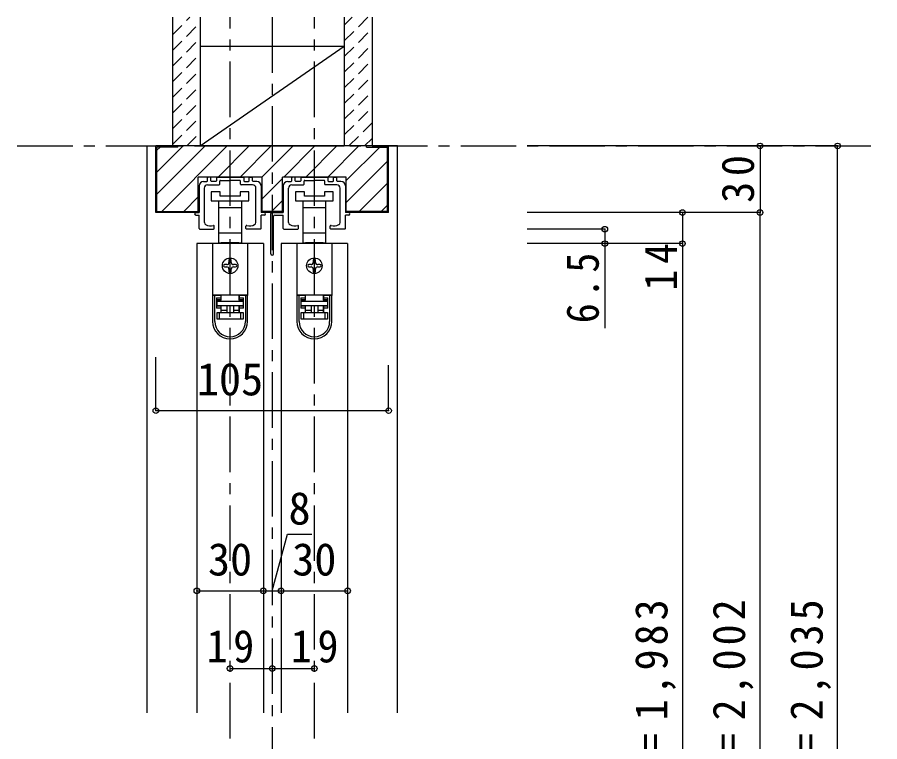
# Model space of a CAD drawing. Units: millimetres, scale not verified. Extents: x -973 to 977, y -718 to 696.
# Drawn here: x 141.7 to 530.7, y -329 to -2.5 of the extents above; entities that cross this region are included whole.
import ezdxf
from ezdxf.enums import TextEntityAlignment as Align

# ---------------------------------------------------------------- set-up
doc = ezdxf.new("R2010")
doc.units = ezdxf.units.MM
doc.header["$LTSCALE"] = 5
doc.header["$PDMODE"] = 32
doc.header["$PDSIZE"] = 2.5
doc.linetypes.add('CHAIN1', pattern=[8, 5, -1, 1, -1])
doc.linetypes.add('DASHED1', pattern=[1.8, 1.2, -0.6])
for name, color, linetype in [('0-1_通り芯', 4, 'CHAIN1'), ('0-2_柱', 3, 'Continuous'), ('0-3_仕上げ', 2, 'Continuous'), ('0-4_枠', 3, 'Continuous'), ('0-6_扉', 6, 'Continuous'), ('0-7_金物', 7, 'Continuous'), ('0-B_寸法', 7, 'Continuous'), ('0-C_ハッチ', 4, 'DASHED1')]:
    doc.layers.add(name, color=color, linetype=linetype)
doc.styles.add('ＭＳ ゴシック', font='')
doc.styles.get('ＭＳ ゴシック').set_extended_font_data('MS Gothic')

# ---------------------------------------------------------------- blocks, each defined once
blk = doc.blocks.new('下荷重(戸車)')
at = {"layer": '0-7_金物'}
for p, q in [((8.5, 37.107), (4.5, 37.107)), ((5.25, 30.107), (5.25, 33.107)), ((-5.25, 30.107), (0, 30.107)), ((0, 30.107), (5.25, 30.107)), ((5.25, 18.507), (5.25, 30.107)), ((0, 18.507), (-5.25, 18.507)), ((-5.25, 18.507), (-5.25, 14.107)), ((5.25, 18.507), (0, 18.507)), ((5.25, 14.107), (5.25, 18.507)), ((7.9, 13.807), (-7.9, 13.807)), ((-7.9, 13.807), (-7.9, -9.493)), ((-5.25, 14.107), (-4, 14.107)), ((-4, 14.107), (-4, 13.807)), ((4, 14.107), (-4, 14.107)), ((4, 14.107), (5.25, 14.107)), ((4, 13.807), (4, 14.107)), ((7.9, 13.807), (7.9, -9.493)), ((-1.5, 4.307), (-2.5, 4.307)), ((-0.5, 6.307), (-0.5, 5.307)), ((0.5, 5.307), (0.5, 6.307)), ((2.5, 4.307), (1.5, 4.307)), ((-2.5, 3.307), (-1.5, 3.307)), ((-0.5, 2.307), (-0.5, 1.307)), ((0.5, 1.307), (0.5, 2.307)), ((1.5, 3.307), (2.5, 3.307)), ((7.9, -9.493), (-7.9, -9.493)), ((-7.9, -9.493), (-7.9, -9.593)), ((-6.9, -9.593), (-7.9, -9.593)), ((-7.9, -9.593), (-7.9, -21.293)), ((-4.2, -9.593), (-6.9, -9.593)), ((-6.9, -21.293), (-6.9, -9.593)), ((-6.1, -10.593), (-6.1, -15.293)), ((-6.1, -10.593), (-4.2, -10.593)), ((-4.9, -9.593), (-4.9, -9.493)), ((-4.2, -9.593), (-4.2, -10.593)), ((-4, -11.693), (-4, -9.493)), ((4, -9.493), (4, -11.693)), ((6.9, -9.593), (4.2, -9.593)), ((4.2, -10.593), (4.2, -9.593)), ((4.2, -11.593), (4.2, -10.593)), ((4.2, -10.593), (6.1, -10.593)), ((6.1, -11.593), (4.2, -11.593)), ((4.9, -9.493), (4.9, -9.593)), ((6.1, -15.293), (6.1, -10.593)), ((6.9, -9.593), (6.9, -21.293)), ((7.9, -9.593), (6.9, -9.593)), ((7.9, -9.493), (7.9, -9.593)), ((7.9, -21.293), (7.9, -9.593)), ((-6.1, -14.293), (-4.2, -14.293)), ((-4.2, -15.293), (-6.1, -15.293)), ((-5.9, -11.693), (-5.9, -12.193)), ((-4, -11.693), (-5.9, -11.693)), ((-5.9, -12.193), (5.9, -12.193)), ((-5.9, -14.193), (-5.9, -12.193)), ((5.9, -14.193), (-5.9, -14.193)), ((-4.2, -14.293), (-4.2, -15.293)), ((-4.2, -15.293), (-4.2, -17.193)), ((-4, -16.193), (-4, -14.193)), ((-1.5, -14.193), (-1.5, -17.193)), ((1.5, -14.193), (1.5, -17.193)), ((5.9, -11.693), (4, -11.693)), ((6.1, -15.293), (4.2, -15.293)), ((4.2, -17.193), (4.2, -15.293)), ((5.9, -12.193), (5.9, -11.693)), ((5.9, -12.193), (5.9, -14.193)), ((-5.9, -17.193), (-4.9, -17.193)), ((-4.9, -17.193), (4.9, -17.193)), ((-4.9, -17.193), (-4.9, -20.193)), ((1.5, -16.193), (4, -16.193)), ((4.9, -17.193), (5.9, -17.193)), ((5.9, -17.193), (5.9, -20.193)), ((4.9, -20.193), (-4.9, -20.193))]:
    blk.add_line(p, q, dxfattribs=at)
for points in [[(-8.5, 33.107), (0, 33.107), (8.5, 33.107), (8.5, 37.107)], [(4.5, 37.107), (4.5, 35.107), (-4.5, 35.107), (-4.5, 37.107), (-8.5, 37.107), (-8.5, 33.107)], [(-5.25, 33.107), (-5.25, 30.107), (-5.25, 18.507)], [(-4.2, -10.593), (-4.2, -11.593), (-6.1, -11.593)], [(4, -14.193), (4, -16.193), (4, -17.193)], [(4.2, -15.293), (4.2, -14.293), (6.1, -14.293)], [(-4.9, -20.193), (-5.9, -20.193), (-5.9, -17.193)], [(-4, -17.193), (-4, -16.193), (-1.5, -16.193)], [(5.9, -20.193), (4.9, -20.193), (4.9, -17.193)]]:
    blk.add_lwpolyline(points, dxfattribs=at)
blk.add_circle((0, 3.807), 3.5, dxfattribs=at)
for centre, radius, start, end in [((-2.5, 3.807), 0.5, 90, 180), ((-1.5, 5.307), 1, 270, 0), ((0, 6.307), 0.5, 90, 180), ((0, 6.307), 0.5, 0, 90), ((1.5, 5.307), 1, 180, 270), ((2.5, 3.807), 0.5, 0, 90), ((-2.5, 3.807), 0.5, 180, 270), ((-1.5, 2.307), 1, 0, 90), ((0, 1.307), 0.5, 180, 270), ((0, 1.307), 0.5, 270, 0), ((1.5, 2.307), 1, 90, 180), ((2.5, 3.807), 0.5, 270, 0), ((0, -21.293), 7.9, 180, 0), ((0, -21.293), 6.9, 180, 0)]:
    blk.add_arc(centre, radius, start, end, dxfattribs=at)
blk = doc.blocks.new('02')
at = {"layer": '0-B_寸法'}
for p, q in [((-10.15, 6.923), (-10.15, 8.323)), ((-8.95, 8.623), (-9.85, 8.623)), ((-8.65, 6.923), (-8.65, 8.323)), ((-6.15, 8.323), (-6.15, 6.923)), ((-5.85, 8.623), (5.85, 8.623)), ((6.15, 8.323), (6.15, 6.923)), ((8.65, 6.923), (8.65, 8.323)), ((8.95, 8.623), (9.85, 8.623)), ((10.15, 6.923), (10.15, 8.323)), ((-14, 4.623), (-14, -7.377)), ((-12, 6.623), (-10.45, 6.623)), ((-10.15, 5.123), (-4.95, 5.123)), ((-6.45, 6.623), (-8.35, 6.623)), ((-4.65, 5.423), (-4.65, 6.823)), ((-4.35, 7.123), (-0.3, 7.123)), ((0, 7.423), (-0.3, 7.123)), ((0, 7.423), (0.3, 7.123)), ((4.35, 7.123), (0.3, 7.123)), ((4.65, 5.423), (4.65, 6.823)), ((10.15, 5.123), (4.95, 5.123)), ((6.45, 6.623), (8.35, 6.623)), ((12, 6.623), (10.45, 6.623)), ((14, 4.623), (14, -7.377)), ((-11.6, -11.949), (-11.6, 3.623)), ((11.6, -11.949), (11.6, 3.623)), ((-15.4, -7.377), (-14, -7.377)), ((15.4, -7.377), (14, -7.377)), ((-15.4, -8.577), (-14, -8.577)), ((-14, -14.577), (-14, -8.577)), ((15.4, -8.577), (14, -8.577)), ((14, -14.577), (14, -8.577)), ((-13.7, -14.877), (-7.45, -14.877)), ((-7.15, -14.577), (-7.15, -13.502)), ((7.15, -14.577), (7.15, -13.502)), ((13.7, -14.877), (7.45, -14.877))]:
    blk.add_line(p, q, dxfattribs=at)
for centre, radius, start, end in [((-9.85, 8.323), 0.3, 90, 180), ((-8.95, 8.323), 0.3, 0, 90), ((-5.85, 8.323), 0.3, 90, 180), ((5.85, 8.323), 0.3, 0, 90), ((8.95, 8.323), 0.3, 90, 180), ((9.85, 8.323), 0.3, 0, 90), ((-12, 4.623), 2, 90, 180), ((-10.15, 3.623), 1.5, 90, 180), ((-10.45, 6.923), 0.3, 270, 0), ((-8.35, 6.923), 0.3, 180, 270), ((-6.45, 6.923), 0.3, 270, 0), ((-4.95, 5.423), 0.3, 270, 0), ((-4.35, 6.823), 0.3, 90, 180), ((4.35, 6.823), 0.3, 0, 90), ((4.95, 5.423), 0.3, 180, 270), ((6.45, 6.923), 0.3, 180, 270), ((8.35, 6.923), 0.3, 270, 0), ((10.45, 6.923), 0.3, 180, 270), ((10.15, 3.623), 1.5, 0, 90), ((12, 4.623), 2, 0, 90), ((-15.4, -7.977), 0.6, 90, 180), ((15.4, -7.977), 0.6, 0, 90), ((-15.4, -7.977), 0.6, 180, 270), ((15.4, -7.977), 0.6, 270, 0), ((-13.7, -14.577), 0.3, 180, 270), ((-10.6, -11.949), 1, 180, 243.25632), ((-8.8, -8.377), 5, 243.25632, 284.75682), ((-7.45, -13.502), 0.3, 0, 104.75682), ((-7.45, -14.577), 0.3, 270, 0), ((7.45, -13.502), 0.3, 75.24318, 180), ((7.45, -14.577), 0.3, 180, 270), ((8.8, -8.377), 5, 255.24318, 296.74368), ((10.6, -11.949), 1, 296.74368, 0), ((13.7, -14.577), 0.3, 270, 0)]:
    blk.add_arc(centre, radius, start, end, dxfattribs=at)
blk = doc.blocks.new('03')
at = {"layer": '0-B_寸法'}
for p, q in [((-9.229, 7.776), (-9.229, 9.176)), ((-8.029, 9.476), (-8.929, 9.476)), ((-7.729, 7.776), (-7.729, 9.176)), ((-5.229, 9.176), (-5.229, 7.776)), ((-4.929, 9.476), (6.771, 9.476)), ((-3.429, 7.976), (0.621, 7.976)), ((0.921, 8.276), (0.621, 7.976)), ((0.921, 8.276), (1.221, 7.976)), ((5.271, 7.976), (1.221, 7.976)), ((7.071, 9.176), (7.071, 7.776)), ((9.571, 7.776), (9.571, 9.176)), ((9.871, 9.476), (10.771, 9.476)), ((11.071, 7.776), (11.071, 9.176)), ((-13.079, 5.476), (-13.079, -6.524)), ((-11.079, 7.476), (-9.529, 7.476)), ((-10.679, -11.096), (-10.679, 4.476)), ((-9.229, 5.976), (-4.029, 5.976)), ((-5.529, 7.476), (-7.429, 7.476)), ((-3.729, 6.276), (-3.729, 7.676)), ((5.571, 6.276), (5.571, 7.676)), ((11.071, 5.976), (5.871, 5.976)), ((7.371, 7.476), (9.271, 7.476)), ((12.921, 7.476), (11.371, 7.476)), ((12.521, -11.096), (12.521, 4.476)), ((14.921, 5.476), (14.921, -6.524)), ((-18.679, -25.124), (-18.679, -7.024)), ((-18.179, -6.524), (-13.079, -6.524)), ((-16.979, -7.724), (-13.079, -7.724)), ((-13.079, -13.724), (-13.079, -7.724)), ((16.321, -6.524), (14.921, -6.524)), ((16.321, -7.724), (14.921, -7.724)), ((14.921, -13.724), (14.921, -7.724)), ((-17.479, -25.124), (-17.479, -8.224)), ((-12.779, -14.024), (-6.529, -14.024)), ((-6.229, -13.724), (-6.229, -12.649)), ((8.071, -13.724), (8.071, -12.649)), ((14.621, -14.024), (8.371, -14.024))]:
    blk.add_line(p, q, dxfattribs=at)
for centre, radius, start, end in [((-8.929, 9.176), 0.3, 90, 180), ((-8.029, 9.176), 0.3, 0, 90), ((-4.929, 9.176), 0.3, 90, 180), ((-3.429, 7.676), 0.3, 90, 180), ((5.271, 7.676), 0.3, 0, 90), ((6.771, 9.176), 0.3, 0, 90), ((9.871, 9.176), 0.3, 90, 180), ((10.771, 9.176), 0.3, 0, 90), ((-11.079, 5.476), 2, 90, 180), ((-9.229, 4.476), 1.5, 90, 180), ((-9.529, 7.776), 0.3, 270, 0), ((-7.429, 7.776), 0.3, 180, 270), ((-5.529, 7.776), 0.3, 270, 0), ((-4.029, 6.276), 0.3, 270, 0), ((5.871, 6.276), 0.3, 180, 270), ((7.371, 7.776), 0.3, 180, 270), ((9.271, 7.776), 0.3, 270, 0), ((11.371, 7.776), 0.3, 180, 270), ((11.071, 4.476), 1.5, 0, 90), ((12.921, 5.476), 2, 0, 90), ((-18.179, -7.024), 0.5, 90, 180), ((-16.979, -8.224), 0.5, 90, 180), ((16.321, -7.124), 0.6, 0, 90), ((16.321, -7.124), 0.6, 270, 0), ((-9.679, -11.096), 1, 180, 243.25632), ((11.521, -11.096), 1, 296.74368, 0), ((-12.779, -13.724), 0.3, 180, 270), ((-7.879, -7.524), 5, 243.25632, 284.75682), ((-6.529, -12.649), 0.3, 0, 104.75682), ((-6.529, -13.724), 0.3, 270, 0), ((8.371, -12.649), 0.3, 75.24318, 180), ((8.371, -13.724), 0.3, 180, 270), ((9.721, -7.524), 5, 255.24318, 296.74368), ((14.621, -13.724), 0.3, 270, 0), ((-18.079, -25.124), 0.6, 180, 0)]:
    blk.add_arc(centre, radius, start, end, dxfattribs=at)

msp = doc.modelspace()

# ---------------------------------------------------------------- linework, layer by layer
at = {"layer": '0-1_通り芯'}
for p, q in [((237.653, -567.5), (237.653, -2.5)), ((275.653, -567.5), (275.653, -2.5)), ((141.653, -60.5), (530.653, -60.5))]:
    msp.add_line(p, q, dxfattribs=at)
at = {"layer": '0-2_柱'}
for p, q in [((224.153, -15.5), (289.153, -15.5)), ((224.153, -60.5), (289.153, -60.5))]:
    msp.add_line(p, q, dxfattribs=at)
at = {"layer": '0-2_柱', "color": 7}
msp.add_line((224.153, -60.5), (289.153, -15.5), dxfattribs=at)
at = {"layer": '0-3_仕上げ'}
for p, q in [((211.653, -2.5), (211.653, -60.5)), ((224.153, -2.5), (224.153, -60.5)), ((289.153, -2.5), (289.153, -60.5)), ((301.653, -2.5), (301.653, -60.5))]:
    msp.add_line(p, q, dxfattribs=at)
at = {"layer": '0-4_枠', "color": 4}
for p, q in [((200.153, -60.5), (204.153, -60.5)), ((200.153, -60.5), (200.153, -316)), ((313.153, -60.5), (309.153, -60.5)), ((313.153, -316), (313.153, -60.5))]:
    msp.add_line(p, q, dxfattribs=at)
at = {"layer": '0-4_枠'}
for p, q in [((204.153, -90.5), (204.153, -60.5)), ((309.153, -60.5), (204.153, -60.5)), ((204.653, -90), (204.653, -61)), ((214.153, -61), (204.653, -61)), ((214.153, -61), (214.153, -60.5)), ((299.153, -61), (299.153, -60.5)), ((299.153, -61), (308.653, -61)), ((308.653, -90), (308.653, -61)), ((309.153, -90.5), (309.153, -60.5)), ((223.253, -90.5), (223.253, -74.5)), ((252.053, -74.5), (223.253, -74.5)), ((252.053, -90.5), (252.053, -74.5)), ((261.253, -90.5), (261.253, -74.5)), ((290.053, -74.5), (261.253, -74.5)), ((290.053, -90.5), (290.053, -74.5)), ((223.253, -90.5), (204.153, -90.5)), ((204.653, -90), (223.253, -90)), ((261.253, -90), (252.053, -90)), ((261.253, -90.5), (252.053, -90.5)), ((308.653, -90), (290.053, -90)), ((309.153, -90.5), (290.053, -90.5))]:
    msp.add_line(p, q, dxfattribs=at)
at = {"layer": '0-6_扉'}
for p, q in [((252.653, -104.5), (222.653, -104.5)), ((222.653, -104.5), (222.653, -316)), ((252.653, -104.5), (252.653, -316)), ((290.653, -104.5), (260.653, -104.5)), ((260.653, -104.5), (260.653, -316)), ((290.653, -104.5), (290.653, -316))]:
    msp.add_line(p, q, dxfattribs=at)
at = {"layer": '0-7_金物', "color": 4, "linetype": 'CHAIN1'}
msp.add_line((256.653, -2.5), (256.653, -567.5), dxfattribs=at)
at = {"layer": '0-B_寸法', "color": 4}
for p, q in [((511.653, -60.5), (371.653, -60.5)), ((476.653, -60.5), (476.653, -90.5)), ((511.653, -555.5), (511.653, -60.5)), ((476.653, -90.5), (371.653, -90.5)), ((441.653, -90.5), (441.653, -104.5)), ((476.653, -552.5), (476.653, -90.5)), ((406.653, -98), (371.653, -98)), ((406.653, -98), (406.653, -142.569)), ((441.653, -104.5), (371.653, -104.5)), ((441.653, -104.5), (441.653, -547.5)), ((204.153, -179.804), (204.153, -155.746)), ((309.153, -179.804), (309.153, -159.246)), ((204.153, -179.804), (309.153, -179.804)), ((222.653, -261), (290.653, -261)), ((237.653, -296), (256.653, -296)), ((256.653, -296), (275.653, -296))]:
    msp.add_line(p, q, dxfattribs=at)
msp.add_lwpolyline([(256.653, -261), (263.53, -235.514), (274.45, -235.514)], dxfattribs=at)
at = {"layer": '0-B_寸法'}
for p in [(476.653, -60.5), (511.653, -60.5), (441.653, -90.5), (476.653, -90.5), (406.653, -98), (406.653, -104.5), (441.653, -104.5), (204.153, -179.804), (309.153, -179.804), (222.653, -261), (252.653, -261), (260.653, -261), (290.653, -261), (237.653, -296), (256.653, -296), (275.653, -296)]:
    msp.add_point(p, dxfattribs=at)
at = {"layer": '0-C_ハッチ'}
for p, q in [((211.653, -10.395), (219.548, -2.5)), ((289.153, -6.032), (292.685, -2.5)), ((289.153, -13.103), (299.756, -2.5)), ((211.653, -17.466), (224.153, -4.966)), ((289.153, -20.174), (301.653, -7.674)), ((211.653, -24.537), (224.153, -12.037)), ((289.153, -27.246), (301.653, -14.746)), ((211.653, -31.608), (224.153, -19.108)), ((289.153, -34.317), (301.653, -21.817)), ((211.653, -38.679), (224.153, -26.179)), ((289.153, -41.388), (301.653, -28.888)), ((211.653, -45.751), (224.153, -33.251)), ((289.153, -48.459), (301.653, -35.959)), ((211.653, -52.822), (224.153, -40.322)), ((289.153, -55.53), (301.653, -43.03)), ((211.653, -59.893), (224.153, -47.393)), ((291.254, -60.5), (301.653, -50.101)), ((218.117, -60.5), (224.153, -54.464)), ((298.325, -60.5), (301.653, -57.172))]:
    msp.add_line(p, q, dxfattribs=at)
at = {"layer": '0-C_ハッチ', "linetype": 'Continuous'}
for p, q in [((204.653, -82.271), (226.424, -60.5)), ((204.653, -72.372), (216.525, -60.5)), ((204.653, -62.472), (206.125, -61)), ((206.824, -90), (236.324, -60.5)), ((232.223, -74.5), (246.223, -60.5)), ((242.123, -74.5), (256.123, -60.5)), ((252.022, -74.5), (266.022, -60.5)), ((261.922, -74.5), (275.922, -60.5)), ((271.821, -74.5), (285.821, -60.5)), ((281.721, -74.5), (295.721, -60.5)), ((290.053, -76.067), (305.12, -61)), ((290.053, -85.967), (308.653, -67.367)), ((252.053, -84.369), (261.253, -75.169)), ((308.653, -77.266), (295.919, -90)), ((223.253, -83.47), (216.723, -90)), ((256.321, -90), (261.253, -85.068)), ((305.819, -90), (308.653, -87.166))]:
    msp.add_line(p, q, dxfattribs=at)

# ---------------------------------------------------------------- block references
at = {"layer": '0-7_金物'}
for name, p in [('02', (237.653, -83.123)), ('03', (274.732, -83.976)), ('下荷重(戸車)', (237.653, -118.307)), ('下荷重(戸車)', (275.653, -118.307))]:
    msp.add_blockref(name, p, dxfattribs=at)

# ---------------------------------------------------------------- texts
at = {"layer": '0-B_寸法', "style": 'ＭＳ ゴシック'}
for s, p in [('105', (222.653, -177.304)), ('8', (263.99, -235.514)), ('30', (227.653, -258.5)), ('30', (265.653, -258.5))]:
    msp.add_text(s, height=14.66, dxfattribs=at).set_placement(p, align=Align.BOTTOM_LEFT)
at = {"layer": '0-B_寸法', "char_height": 14.66, "attachment_point": 7, "rotation": 90, "style": 'ＭＳ ゴシック'}
for s, insert in [('\\T1.27;\\W0.95;30', (474.153, -86.125)), ('\\T1.27;\\W0.95;14', (439.153, -125.75)), ('\\T1.27;\\W0.9;6.5', (404.153, -140.402)), ('\\T1.19;\\W0.95;ＤＨ＝1,983', (438.691, -387.25)), ('\\T1.19;\\W0.95;枠内＝2,002', (473.691, -387.25)), ('\\T1.19;\\W0.95;枠外＝2,035', (508.691, -387.25))]:
    msp.add_mtext(s, dxfattribs=dict(at, insert=insert))
at = {"layer": '0-B_寸法', "char_height": 14.66, "attachment_point": 7, "style": 'ＭＳ ゴシック'}
for insert in [(227.028, -293.5), (265.028, -293.5)]:
    msp.add_mtext('\\T1.27;\\W0.95;19', dxfattribs=dict(at, insert=insert))

doc.saveas('drawing.dxf')
